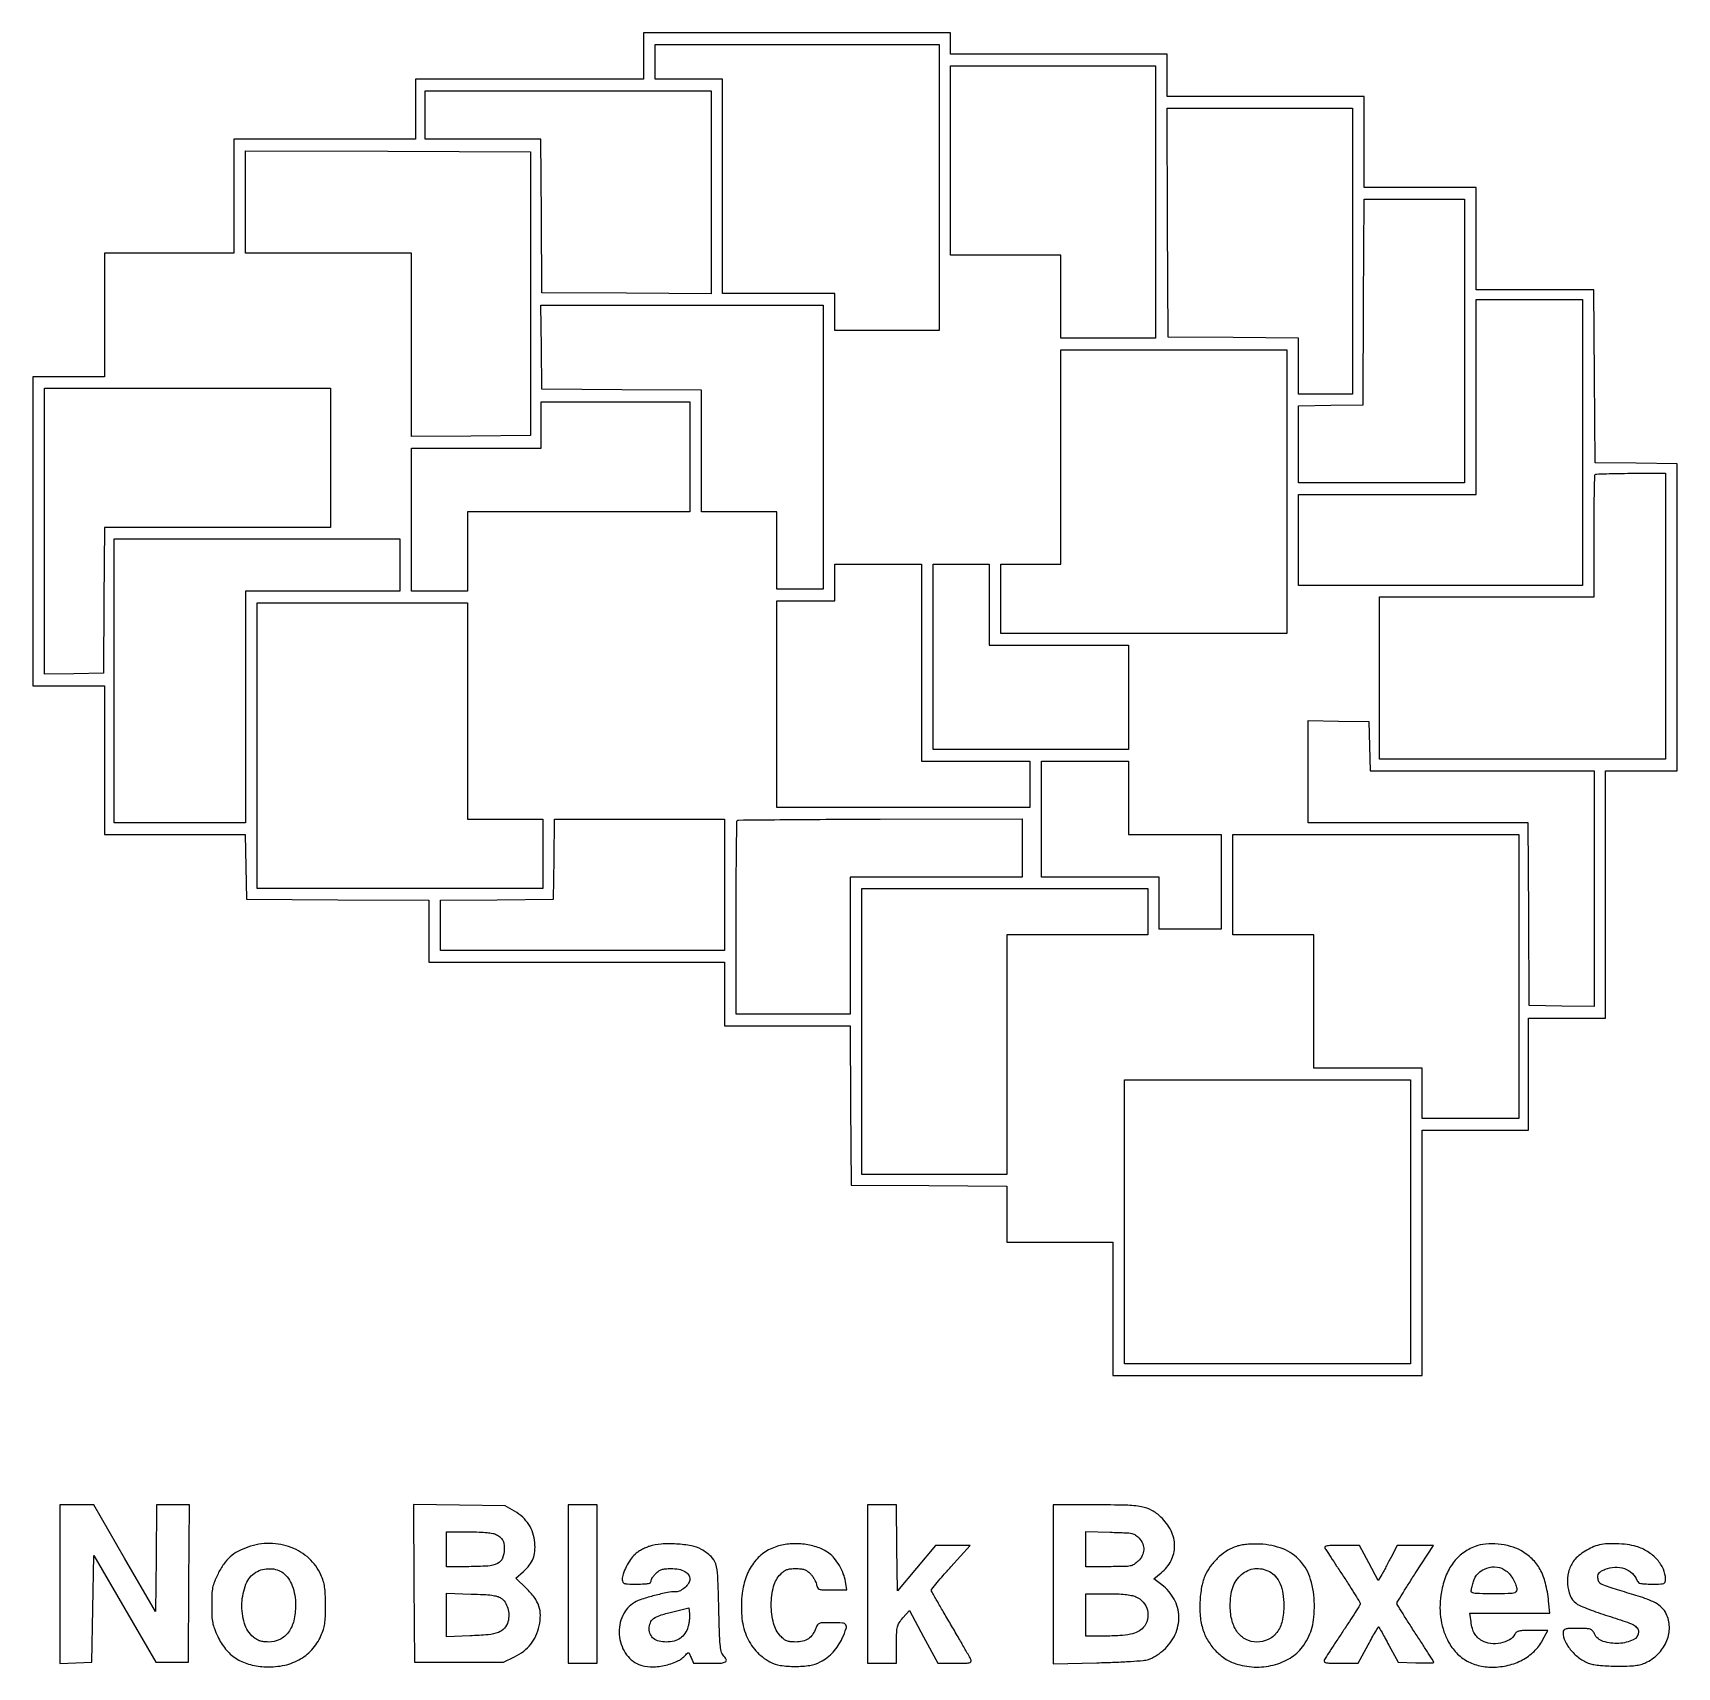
# Model space of a CAD drawing. Header units: millimetres. Extents: x -432 to 419, y -2 to 844.
import ezdxf

# ---------------------------------------------------------------- set-up
doc = ezdxf.new("R2010")
doc.units = ezdxf.units.MM
doc.layers.get('0').update_dxf_attribs({"linetype": 'CONTINUOUS', "lineweight": 25})

msp = doc.modelspace()

# ---------------------------------------------------------------- linework, layer by layer
for points in [[(-116, 832), (-116, 820), (-175, 820), (-234, 820), (-234, 804.5), (-234, 789), (-281, 789), (-328, 789), (-328, 759.5), (-328, 730), (-361.5, 730), (-395, 730), (-395, 698), (-395, 666), (-413.5, 666), (-432, 666), (-432, 586), (-432, 506), (-413.5, 506), (-395, 506), (-395, 467.5), (-395, 429), (-358.524179, 429), (-322.048358, 429), (-321.774179, 412.25), (-321.5, 395.5), (-274.25, 395.240208), (-227, 394.980417), (-227, 378.990208), (-227, 363), (-150.5, 363), (-74, 363), (-74, 346.5), (-74, 330), (-41.511093, 330), (-9.022186, 330), (-8.761093, 288.75), (-8.5, 247.5), (31.75, 247.238656), (72, 246.977311), (72, 232.488656), (72, 218), (99.5, 218), (127, 218), (127, 183.5), (127, 149), (207, 149), (287, 149), (287, 212.5), (287, 276), (314.5, 276), (342, 276), (342, 305), (342, 334), (362, 334), (382, 334), (382, 398), (382, 462), (400.5, 462), (419, 462), (419, 541.480112), (419, 620.960225), (397.75, 621.230112), (376.5, 621.5), (376.239705, 666.25), (375.97941, 711), (345.489705, 711), (315, 711), (315, 737.5), (315, 764), (286, 764), (257, 764), (257, 787.5), (257, 811), (206, 811), (155, 811), (155, 822), (155, 833), (99, 833), (43, 833), (43, 838.5), (43, 844), (-36.5, 844), (-116, 844)], [(37, 764), (37, 690), (10, 690), (-17, 690), (-17, 699.5), (-17, 709), (-46, 709), (-75, 709), (-75, 764.5), (-75, 820), (-92.5, 820), (-110, 820), (-110, 829), (-110, 838), (-36.5, 838), (37, 838)], [(149, 756.5), (149, 686), (124.5, 686), (100, 686), (100, 707.5), (100, 729), (71.5, 729), (43, 729), (43, 778), (43, 827), (96, 827), (149, 827)], [(-81, 761.489489), (-81, 708.978978), (-124.75, 709.239489), (-168.5, 709.5), (-168.761474, 749.25), (-169.022949, 789), (-199.011474, 789), (-229, 789), (-229, 801.5), (-229, 814), (-155, 814), (-81, 814)], [(251, 731), (251, 657), (237, 657), (223, 657), (223, 671.486698), (223, 685.973396), (189.25, 686.236698), (155.5, 686.5), (155.24207, 745.75), (154.98414, 805), (202.99207, 805), (251, 805)], [(-174.5, 709), (-174.5, 635.5), (-205.25, 635.235548), (-236, 634.971096), (-236, 682.485548), (-236, 730), (-279, 730), (-322, 730), (-322, 756.506448), (-322, 783.012896), (-248.25, 782.756448), (-174.5, 782.5)], [(309, 684.5), (309, 611), (266, 611), (223, 611), (223, 630.975821), (223, 650.951642), (239.75, 651.225821), (256.5, 651.5), (256.758763, 704.75), (257.017527, 758), (283.008763, 758), (309, 758)], [(-23, 629.5), (-23, 556), (-35, 556), (-47, 556), (-47, 576), (-47, 596), (-66.5, 596), (-86, 596), (-86, 627.488907), (-86, 658.977814), (-127.25, 659.238907), (-168.5, 659.5), (-168.769502, 681.25), (-169.039005, 703), (-96.019502, 703), (-23, 703)], [(370, 632), (370, 558), (296.5, 558), (223, 558), (223, 581.5), (223, 605), (269, 605), (315, 605), (315, 655.5), (315, 706), (342.5, 706), (370, 706)], [(217, 606.5), (217, 533), (143, 533), (69, 533), (69, 551), (69, 569), (84.5, 569), (100, 569), (100, 624.5), (100, 680), (158.5, 680), (217, 680)], [(-278, 624), (-278, 588), (-336.487975, 588), (-394.97595, 588), (-395.237975, 550.25), (-395.5, 512.5), (-410.75, 512.223954), (-426, 511.947908), (-426, 585.973954), (-426, 660), (-352, 660), (-278, 660)], [(-92, 624.5), (-92, 596), (-149.5, 596), (-207, 596), (-207, 575.5), (-207, 555), (-221.5, 555), (-236, 555), (-236, 592), (-236, 629), (-202.5, 629), (-169, 629), (-169, 641), (-169, 653), (-130.5, 653), (-92, 653)], [(-242, 568.5), (-242, 555), (-282, 555), (-322, 555), (-322, 495), (-322, 435), (-356, 435), (-390, 435), (-390, 508.5), (-390, 582), (-316, 582), (-242, 582)], [(28, 518), (28, 467), (56, 467), (84, 467), (84, 455), (84, 443), (18.5, 443), (-47, 443), (-47, 496.5), (-47, 550), (-32, 550), (-17, 550), (-17, 559.5), (-17, 569), (5.5, 569), (28, 569)], [(63, 548), (63, 527), (99, 527), (135, 527), (135, 500), (135, 473), (84.5, 473), (34, 473), (34, 521), (34, 569), (48.5, 569), (63, 569)], [(-207, 493), (-207, 437), (-187.5, 437), (-168, 437), (-168, 419), (-168, 401), (-242, 401), (-316, 401), (-316, 475), (-316, 549), (-261.5, 549), (-207, 549)], [(259.779877, 474.75), (260.059754, 462), (318.029877, 462), (376, 462), (376, 400.975821), (376, 339.951642), (359.25, 340.225821), (342.5, 340.5), (342.240208, 387.75), (341.980417, 435), (284.990208, 435), (228, 435), (228, 461.525393), (228, 488.050786), (243.75, 487.775393), (259.5, 487.5)], [(135, 448), (135, 429), (159, 429), (183, 429), (183, 404.5), (183, 380), (167, 380), (151, 380), (151, 393.5), (151, 407), (120.5, 407), (90, 407), (90, 437), (90, 467), (112.5, 467), (135, 467)], [(-74, 403), (-74, 369), (-147.5, 369), (-221, 369), (-221, 381.984895), (-221, 394.969791), (-191.75, 395.234895), (-162.5, 395.5), (-162.229712, 416.25), (-161.959423, 437), (-117.979712, 437), (-74, 437)], [(337, 355.5), (337, 282), (312, 282), (287, 282), (287, 295), (287, 308), (259, 308), (231, 308), (231, 342.5), (231, 377), (210, 377), (189, 377), (189, 403), (189, 429), (263, 429), (337, 429)], [(145, 389), (145, 377), (108.5, 377), (72, 377), (72, 315), (72, 253), (34.5, 253), (-3, 253), (-3, 327), (-3, 401), (71, 401), (145, 401)], [(281, 228.5), (281, 155), (207, 155), (133, 155), (133, 228.5), (133, 302), (207, 302), (281, 302)], [(-418, 40.959558), (-418, -0.080885), (-409.75, 0.209558), (-401.5, 0.5), (-401, 28.158852), (-400.5, 55.817704), (-384.446932, 28.158852), (-368.393864, 0.5), (-359.946932, 0.5), (-351.5, 0.5), (-351.238783, 41.25), (-350.977565, 82), (-359.472964, 82), (-367.968363, 82), (-368.234181, 54.412178), (-368.5, 26.824357), (-384.5, 54.388597), (-400.5, 81.952838), (-409.25, 81.976419), (-418, 82)], [(-155, 41), (-155, 0), (-147.5, 0), (-140, 0), (-140, 41), (-140, 82), (-147.5, 82), (-155, 82)]]:
    msp.add_lwpolyline(points, close=True)
for points in [[(413, 542), (413, 468), (339, 468), (265, 468), (265, 510), (265, 552), (320.5, 552), (376, 552), (376, 583.333333, -0.001991), (376.048034, 595.393722, -0.003216), (376.195833, 605.658333, -0.000588), (376.394794, 614.697908, -0.192894), (376.666667, 615.333333, -0.187801), (377.280493, 615.603134, -0.001706), (382.376042, 615.804167, -0.00551), (388.28273, 615.951873, -0.003496), (395.166667, 616), (413, 616)], [(80, 422.025304), (80, 407), (35.5, 407), (-9, 407), (-9, 371.5), (-9, 336), (-38.5, 336), (-68, 336), (-68, 385.833333, -0.001132), (-67.956645, 404.983099, -0.001854), (-67.823041, 421.205084, -0.000196), (-67.644427, 435.683717, -0.195607), (-67.397585, 436.269081, -0.196388), (-66.807523, 436.516858, -0.000091), (-45.411589, 436.720844, -0.001265), (-21.583052, 436.883381, -0.000768), (6.602415, 436.961052), (80, 437.050609)], [(-234.761273, 41.315519), (-234.5, 0.5), (-211.5, 0.50634), (-188.5, 0.512681), (-182.677189, 3.365512, 0.049243), (-177.984181, 6.268546, 0.061422), (-174.325268, 9.85266, 0.06196), (-171.669745, 14.191016, 0.051382), (-169.95079, 19.329288, 0.053757), (-169.325601, 24.850616, 0.083723), (-170.094855, 29.565921, 0.077545), (-172.432075, 34.016651, 0.040059), (-176.580055, 38.761275), (-181.980801, 44.02255), (-178.107249, 47.522072, 0.041228), (-174.953051, 50.883021, 0.073774), (-173.061935, 54.155613, 0.073779), (-172.202447, 57.836133, 0.041238), (-172.20387, 62.444857, 0.05849), (-173.20305, 67.38449, 0.064657), (-175.302699, 71.780755, 0.063382), (-178.497633, 75.563962, 0.052923), (-182.727608, 78.694724), (-187.5, 81.5), (-211.261273, 81.815519), (-235.022545, 82.131038)], [(0, 41), (0, 0), (7.5, 0), (15, 0), (15, 9.83339, -0.005849), (15.074048, 16.163125, -0.053679), (15.431741, 18.885299, -0.089557), (16.326457, 20.907556, -0.029416), (18.314366, 23.500936), (21.628731, 27.335091), (29.019453, 13.667546), (36.410175, 0), (45.312076, 0, 0.004588), (50.42754, 0.046944, 0.044134), (52.589941, 0.278255, 0.174488), (53.4531, 0.795977, 0.269084), (53.587511, 1.632545, 0.037065), (53.047816, 2.777434, 0.000936), (50.213291, 7.768811, 0.002), (46.850248, 13.610715, 0.001362), (42.980523, 20.229452, -0.00177), (39.154622, 26.785514, -0.002814), (35.931778, 32.426341, -0.000626), (33.140382, 37.390994, -0.128437), (33, 37.928481, -0.175927), (33.180983, 38.426932, -0.001388), (35.957846, 41.728065, -0.004831), (39.209504, 45.497454, -0.003059), (43.069264, 49.831574), (53.138528, 61), (44.170508, 61), (35.202488, 61), (25.351244, 49.25), (15.5, 37.5), (15.230868, 59.75), (14.961737, 82), (7.480868, 82), (0, 82)], [(96, 40.882214), (96, -0.235573), (118.75, 0.270865, 0.004135), (128.011495, 0.553674, 0.006128), (136.121871, 0.968075, 0.004935), (142.716281, 1.451484, 0.054052), (145.320779, 1.955198, 0.043058), (147.075366, 2.666409, 0.020031), (149.219325, 3.869101, 0.019673), (151.383181, 5.319876, 0.025938), (153.227079, 6.816547, 0.100383), (159.166061, 14.843208, 0.116514), (161.095583, 24.12641, 0.118283), (158.661296, 33.18511, 0.105692), (152.313268, 40.591573), (148.137991, 43.776163), (151.920965, 46.816244, 0.105457), (157.074874, 53.141454, 0.119411), (158.900915, 60.738832, 0.113745), (157.070244, 68.616432, 0.089265), (151.868386, 75.707468, 0.068536), (147.132756, 79.109567, 0.075915), (141.812942, 80.95897, 0.039499), (133.756783, 81.800485, 0.006281), (117.874273, 82), (96, 82)], [(140.588941, 64.694236, -0.077854), (142.414712, 61.746102, -0.111095), (142.957278, 58.726977, -0.110253), (142.155363, 55.749569, -0.075817), (140.076923, 52.923077, -0.048648), (137.963778, 51.185483, -0.099956), (135.991971, 50.371019, -0.044481), (132.979055, 50.057893, -0.003663), (125.076923, 50), (113, 50), (113, 59.081557), (113, 68.163113), (125.588941, 67.831557, -0.003466), (133.725073, 67.560831, -0.041521), (136.841065, 67.175024, -0.10108), (138.762703, 66.345166, -0.063029)], [(-320.667545, 60.148934, 0.039026), (-325.892644, 57.873345, 0.0602), (-329.929577, 55.057817, 0.059358), (-333.218251, 51.330491, 0.036745), (-336.178909, 46.288148, 0.016414), (-338.053263, 42.142745, 0.048084), (-338.966008, 39.146771, 0.040863), (-339.365509, 35.775437, 0.009396), (-339.465694, 30.043107, 0.009705), (-339.349335, 24.430004, 0.037694), (-338.948889, 20.978059, 0.044617), (-338.069601, 17.920433, 0.017601), (-336.345297, 13.891454, 0.060098), (-332.246081, 7.347815, 0.077945), (-327.004501, 2.604539, 0.075769), (-320.439608, -0.396007, 0.053218), (-312.420616, -1.781806, 0.061339), (-302.743761, -1.222484, 0.079193), (-294.360145, 1.727235, 0.083801), (-287.659818, 6.965963, 0.079062), (-282.889352, 14.212325, 0.027828), (-281.632825, 17.463809, 0.04127), (-280.934962, 20.435817, 0.029857), (-280.608538, 24.116942, 0.00798), (-280.533304, 30, 0.008237), (-280.647245, 35.799305, 0.028529), (-280.996336, 39.535675, 0.038941), (-281.697933, 42.558706, 0.028327), (-282.922656, 45.787675, 0.103335), (-289.064538, 54.298627, 0.094324), (-298.288707, 59.975106, 0.09012), (-309.333414, 62.02846, 0.084396)], [(-192.071521, 66.536985, -0.052987), (-190.084417, 65.226207, -0.096928), (-188.85543, 63.732713, -0.087303), (-188.2043, 61.775264, -0.036758), (-188, 59, -0.099804), (-188.920506, 54.434352, -0.181727), (-191.499407, 51.706996, -0.096386), (-196.594519, 50.342533, -0.017372), (-206.45034, 50), (-218, 50), (-218, 59), (-218, 68), (-206.45034, 68, -0.007305), (-200.961518, 67.919806, -0.018047), (-196.944624, 67.657093, -0.02399), (-194.003282, 67.214448, -0.070092)], [(-113, 60.524685, 0.029149), (-114.932378, 59.768992, 0.020293), (-117.019594, 58.704436, 0.020534), (-118.94508, 57.515184, 0.039329), (-120.364576, 56.383708, 0.055554), (-122.689685, 53.668828, 0.032696), (-124.85906, 49.98197, 0.032702), (-126.463577, 46.198552, 0.081671), (-126.978038, 43.25, 0.114899), (-126.698339, 41.993524, 0.210713), (-125.915942, 41.324268, 0.06783), (-124.181282, 41.049999, 0.00534), (-119.5, 41, 0.007444), (-115.535353, 41.059026, 0.043388), (-113.463235, 41.301515, 0.106873), (-112.392269, 41.774847, 0.239874), (-112, 42.545455, -0.106302), (-111.836745, 43.304656, -0.031702), (-111.278977, 44.357955, -0.030224), (-110.484853, 45.4922, -0.028546), (-109.545455, 46.545455, -0.047386), (-108.044716, 47.785829, -0.072701), (-106.52932, 48.519437, -0.057234), (-104.614943, 48.890311, -0.019257), (-101.767961, 49, -0.042395), (-97.633671, 48.648819, -0.085735), (-94.563281, 47.560871, -0.120104), (-92.685827, 45.809573, -0.146302), (-92, 43.515876, -0.145448), (-92.614582, 41.447853, -0.064063), (-94.483373, 39.254607, -0.063195), (-96.898517, 37.563274, -0.121773), (-99.177017, 37, 0.049034), (-103.581508, 36.567018, 0.014217), (-110.245292, 35.045969, 0.013938), (-116.781042, 33.161514, 0.054393), (-120.619875, 31.459752, 0.157124), (-126.747501, 24.655823, 0.123804), (-128.484245, 14.838423, 0.123144), (-125.371118, 5.327071, 0.154626), (-118.32881, -0.635974, 0.095649), (-112.457836, -1.857042, 0.054789), (-105.230142, -1.167407, 0.0554), (-98.476398, 1.035417, 0.113905), (-94.082504, 4.395148, -0.036672), (-93.216784, 5.29788, -0.30761), (-92.685634, 5.370655, -0.167903), (-92.196021, 4.873158, -0.011671), (-91.380778, 3.054284), (-90.096548, 0), (-81.548274, 0, 0.010339), (-75.634332, 0.122298, 0.130712), (-73.524617, 0.777922, 0.390625), (-73.18595, 2.027105, 0.064108), (-74.75, 4.274045, -0.131096), (-75.728741, 6.175218, -0.030569), (-76.282614, 9.752757, -0.015356), (-76.661852, 15.884314, -0.002168), (-77, 28.533896, 0.00514), (-77.542449, 45.131951, 0.061136), (-78.597321, 51.464265, 0.136448), (-81.000033, 55.31022, 0.058025), (-85.967602, 58.896095, 0.081738), (-91.17144, 60.773337, 0.030741), (-98.884894, 61.716224, 0.031001), (-106.850999, 61.701818, 0.062761)], [(-47, 60.463418, 0.081528), (-53.657009, 57.133941, 0.077284), (-59.041848, 51.799226, 0.071724), (-62.851317, 44.701875, 0.056717), (-64.89135, 36.22226, 0.050759), (-65.143552, 24.4118, 0.076284), (-62.775008, 14.402228, 0.086263), (-57.826104, 6.4509, 0.087161), (-50.5, 0.669542, 0.087503), (-45.141468, -1.104094, 0.036248), (-37.502748, -1.65977, 0.03625), (-29.862893, -1.106324, 0.087385), (-24.5, 0.665588, 0.038955), (-20.857302, 3.007176, 0.043711), (-17.770946, 5.805814, 0.04334), (-15.196995, 9.120547, 0.037158), (-13.080913, 13, 0.017659), (-11.041082, 17.965915, 0.239793), (-11.261431, 19.852692, 0.233303), (-12.923433, 20.816319, 0.016758), (-18.402175, 21, 0.006276), (-23.162178, 20.940252, 0.076167), (-24.955259, 20.619254, 0.168433), (-25.978091, 19.820634, 0.059749), (-26.805023, 18.129465, -0.064967), (-28.406149, 14.939444, -0.094932), (-30.620211, 12.720191, -0.091985), (-33.553401, 11.431996, -0.057655), (-37.287352, 11, -0.022701), (-40.025313, 11.124375, -0.070555), (-41.819395, 11.547604, -0.078739), (-43.31561, 12.423656, -0.033158), (-45.020672, 14.022129, -0.1262), (-48.659181, 20.677841, -0.062932), (-49.850381, 30.272885, -0.0632), (-48.621114, 39.792783, -0.133472), (-44.950435, 46.203411, -0.036852), (-43.282202, 47.642324, -0.072934), (-41.74521, 48.466976, -0.063935), (-39.904889, 48.876849, -0.022865), (-37.213287, 49, -0.022535), (-34.579548, 48.881236, -0.060022), (-32.742392, 48.489612, -0.071169), (-31.23665, 47.720911, -0.042846), (-29.699802, 46.427075, -0.037342), (-28.667493, 45.227875, -0.026759), (-27.693823, 43.750118, -0.027184), (-26.914559, 42.233853, -0.051088), (-26.483983, 40.927075, 0.05983), (-25.87157, 39.171954, 0.195526), (-24.972357, 38.368237, 0.08057), (-23.267514, 38.053765, 0.005404), (-18.292737, 38), (-10.744384, 38), (-11.423853, 42.25, 0.053141), (-12.54268, 46.377327, 0.039523), (-14.597334, 50.631825, 0.040224), (-17.228056, 54.401312, 0.065669), (-20.076281, 57.054317, 0.071973), (-25.737898, 59.966481, 0.051402), (-32.688277, 61.584077, 0.049903), (-40.065177, 61.777591, 0.056954)], [(190.969379, 60.523171, 0.059456), (186.467147, 58.460164, 0.044012), (182.058841, 55.202539, 0.043084), (178.186183, 51.130498, 0.049805), (175.276877, 46.637852, 0.067883), (173.115526, 40.519653, 0.036703), (172.073098, 32.586316, 0.036262), (172.198171, 24.367052, 0.054312), (173.596537, 17.332393, 0.062625), (176.311384, 11.410099, 0.057134), (180.479303, 6.139066, 0.057976), (185.663131, 2.01718, 0.06894), (191.370641, -0.519937, 0.068277), (201.360903, -1.971478, 0.072131), (211.178326, -0.627321, 0.077109), (219.649417, 3.298737, 0.098213), (225.736408, 9.365157, 0.035831), (228.424405, 14.063529, 0.048249), (230.111099, 18.661302, 0.04326), (230.998807, 23.872799, 0.022196), (231.249868, 30.5, 0.070908), (229.332178, 43.353787, 0.111535), (223.888077, 53.044816, 0.116744), (215.01939, 59.169344, 0.082783), (203.138674, 61.66128, 0.01553), (199.63885, 61.698035, 0.018176), (196.323305, 61.509162, 0.019797), (193.36684, 61.114096, 0.03463)], [(236.646977, 59.75, 0.006954), (237.212853, 58.853621, 0.000185), (239.770505, 54.927492, 0.000387), (242.780923, 50.317886, 0.000265), (246.205994, 45.08827, -0.002763), (249.576681, 39.885168, -0.004307), (252.416761, 35.362236, -0.001343), (254.828625, 31.423092, -0.137536), (255, 30.81186, -0.139953), (254.825767, 30.201582, -0.001328), (252.341619, 26.22921, -0.004313), (249.418953, 21.670828, -0.002762), (245.950193, 16.425581, 0.001971), (242.442234, 11.13927, 0.002871), (239.395094, 6.44943, 0.001424), (236.842717, 2.446215, 0.049626), (236.343204, 1.451992, 0.335582), (236.552397, 0.727603, 0.118858), (237.607475, 0.274659, 0.037062), (239.962275, 0.050726, 0.00518), (244.858009, 0), (253.929995, 0), (259.07945, 9.552214, -0.004337), (261.080823, 13.188873, -0.007378), (262.825067, 16.189651, -0.002274), (264.35279, 18.704894, -0.484849), (264.599334, 18.733999, -0.068095), (264.839614, 18.417545, -0.00063), (266.283883, 15.848672, -0.002124), (267.930388, 12.881954, -0.00137), (269.813792, 9.431785), (274.657821, 0.5), (283.828911, 0.212474, 0.006281), (287.345496, 0.146431, 0.010478), (290.305992, 0.190069, 0.004345), (292.772063, 0.299594, 0.398753), (293, 0.539962, 0.140777), (292.872127, 0.98513, 0.000618), (290.209375, 5.225987, 0.002909), (287.141776, 10.03595, 0.001823), (283.5, 15.628753, -0.002673), (279.858663, 21.241715, -0.004177), (276.790625, 26.115933, -0.001264), (274.179814, 30.365629, -0.13796), (274, 31.004914, -0.137277), (274.179068, 31.644836, -0.001251), (276.786698, 35.915213, -0.004146), (279.850416, 40.812866, -0.002653), (283.48663, 46.453649), (292.97326, 61), (283.501025, 61), (274.02879, 61), (271.001481, 55.002935, -0.003679), (269.704899, 52.480725, -0.003215), (268.312402, 49.86139, -0.003233), (267.023333, 47.510267, -0.009599), (266.098282, 45.921215), (264.222392, 42.836562), (259.433997, 51.918281), (254.645602, 61), (245.263784, 61, 0.005528), (240.547214, 60.947851, 0.030496), (238.016239, 60.737076, 0.084056), (236.813562, 60.349467, 0.434781)], [(314.462801, 60.469134, 0.072333), (308.137703, 57.023303, 0.07233), (303.055961, 51.918571, 0.066546), (299.325884, 45.184449, 0.04842), (296.98838, 36.936997, 0.036742), (296.289739, 30.368477, 0.039399), (296.588045, 23.922515, 0.040536), (297.872748, 17.775468, 0.044117), (300.109816, 12.096153, 0.064645), (304.200123, 6.020376, 0.076584), (309.505515, 1.585219, 0.075498), (315.9652, -1.090581, 0.060575), (323.444225, -2, 0.057505), (331.597582, -1.059167, 0.066036), (338.923673, 1.712182, 0.06951), (344.969876, 6.142106, 0.075454), (349.375925, 11.949366), (352.124824, 17), (344.097596, 17, 0.007233), (339.553336, 16.934263, 0.046661), (337.27808, 16.654871, 0.100589), (335.931603, 16.060114, 0.116258), (335.005539, 15.01035, -0.141573), (332.191405, 12.123672, -0.07993), (327.575737, 10.400405, -0.076559), (322.430421, 10.168795, -0.106836), (318.072093, 11.616485, -0.051957), (315.728452, 13.351917, -0.076434), (314.126038, 15.345593, -0.066692), (313.058942, 17.932275, -0.030475), (312.341949, 21.521862), (311.728152, 26), (332.462263, 26), (353.196374, 26), (352.518806, 32.25, 0.034372), (350.860962, 41.534059, 0.064709), (348.078936, 48.608771, 0.075047), (343.92074, 54.036683, 0.064599), (338.142839, 58.322926, 0.06104), (332.751641, 60.522052, 0.043776), (326.340135, 61.674731, 0.044161), (319.907984, 61.688381, 0.067169)], [(377.826373, 61.020956, 0.040066), (374.162632, 59.58609, 0.033449), (370.535503, 57.508177, 0.034611), (367.399146, 55.092543, 0.061217), (365.241142, 52.646973, 0.091089), (362.818638, 47.208505, 0.076198), (362.279673, 40.903528, 0.080766), (363.631211, 35.079054, 0.129488), (366.687825, 31.030917, 0.063653), (368.354492, 30.033265, 0.008227), (372.195252, 28.428418, 0.00949), (376.841456, 26.677649, 0.007792), (381.865433, 24.980357, -0.003502), (392.193798, 21.58949, -0.035559), (396.359734, 19.851142, -0.104173), (398.30154, 18.300068, -0.174026), (399, 16.354073, -0.291009), (396.318015, 12.136243, -0.097719), (388.908385, 10.297641, -0.087568), (380.742145, 11.334435, -0.208673), (376.208891, 15.25, 0.061954), (375.191359, 16.835098, 0.144056), (374.029478, 17.613405, 0.069185), (372.107527, 17.935258, 0.006943), (367.445434, 18, 0.005898), (362.984683, 17.947378, 0.060788), (361.165969, 17.681766, 0.184838), (360.323302, 17.064785, 0.144302), (360, 15.967881, 0.111814), (361.036289, 11.391819, 0.064582), (364.117881, 6.630254, 0.060977), (368.568526, 2.520346, 0.07113), (373.66423, -0.144141, 0.047781), (375.93251, -0.709526, 0.014769), (379.431312, -1.128757, 0.013445), (383.695596, -1.397028, 0.009469), (388.5, -1.478728, 0.006825), (394.567425, -1.384163, 0.028334), (398.215041, -1.070108, 0.044416), (400.912613, -0.434753, 0.042399), (403.5, 0.673954, 0.082645), (409.701471, 5.432508, 0.093598), (413.710426, 11.760189, 0.099431), (414.988879, 18.791148, 0.106581), (413.393538, 25.583108, 0.08815), (411.142814, 28.743053, 0.070971), (407.778199, 31.21865, 0.041635), (402.371329, 33.564844, 0.009886), (393, 36.52976, -0.004422), (388.120299, 38.015156, -0.006255), (383.804688, 39.430217, -0.003766), (380.206453, 40.690466, -0.084634), (379.25, 41.229602, -0.091853), (378.770489, 41.79264, -0.043548), (378.367188, 42.660045, -0.04119), (378.092406, 43.669203, -0.04591), (378, 44.673471, -0.080392), (378.202319, 45.923658, -0.107108), (378.78657, 46.911097, -0.079262), (379.877502, 47.766408, -0.027744), (381.676341, 48.638127, -0.089713), (386.726321, 49.750616, -0.094764), (391.743322, 48.986836, -0.101891), (395.845443, 46.510456, -0.121926), (398.319603, 42.75, 0.153657), (398.984625, 41.864614, 0.099511), (400.162004, 41.334181, 0.047369), (402.201423, 41.067033, 0.008896), (405.968615, 41, 0.005511), (410.495486, 41.049892, 0.081081), (412.05578, 41.340029, 0.229687), (412.761262, 42.062363, 0.080688), (413, 43.532119, 0.106505), (411.88414, 48.71121, 0.076716), (408.645912, 53.680264, 0.070747), (403.755516, 57.78978, 0.067331), (397.832592, 60.457074, 0.041641), (393.187773, 61.424954, 0.023511), (387.446875, 61.857433, 0.023405), (381.867989, 61.753517, 0.057002)], [(-302.509228, 46.828599, -0.075654), (-299.757455, 43.894004, -0.058928), (-297.717918, 40.019263, -0.052558), (-296.462974, 35.33539, -0.03921), (-296.043924, 30, -0.057719), (-296.968253, 22.019573, -0.10157), (-299.743832, 16.016212, -0.123038), (-304.213135, 12.324231, -0.111862), (-310.058133, 11, -0.026212), (-312.543, 11.130359, -0.052291), (-314.46677, 11.539014, -0.05751), (-316.143677, 12.305429, -0.039), (-317.852713, 13.52952, -0.146658), (-322.500718, 20.62311, -0.081854), (-323.803752, 30.95403, -0.083396), (-321.730473, 40.961481, -0.164591), (-316.580035, 47.114322, -0.077075), (-313.160034, 48.535134, -0.065143), (-309.262711, 48.964782, -0.067147), (-305.508348, 48.380469, -0.094789)], [(208.039849, 47.479393, -0.099895), (211.196484, 44.945594, -0.073668), (213.538283, 41.110697, -0.061319), (214.978004, 36.078587, -0.039065), (215.453644, 30, -0.055005), (214.55702, 21.874314, -0.104179), (211.838623, 15.906208, -0.127407), (207.392053, 12.293259, -0.107633), (201.453952, 11, -0.117447), (195.912008, 12.319975, -0.115349), (191.517382, 16.00149, -0.097115), (188.695314, 21.841205, -0.062326), (187.701161, 29.326207, -0.031001), (188.002662, 34.860207, -0.056147), (189.029125, 39.27222, -0.065386), (190.865087, 42.874535, -0.062162), (193.595852, 45.950015, -0.075752), (196.812496, 48.008692, -0.078313), (200.459917, 48.986006, -0.076837), (204.290726, 48.80244, -0.069109)], [(330.385121, 47.911704, -0.05344), (332.52086, 45.82705, -0.043315), (334.340392, 43.190979, -0.045008), (335.59163, 40.445461, -0.084616), (336, 38.04966, -0.20454), (335.515478, 36.914793, -0.14999), (334.278123, 36.292463, -0.03919), (331.520677, 36.043882, -0.002892), (323.932612, 36, -0.003027), (316.691132, 36.043846, -0.034587), (313.846708, 36.275484, -0.140399), (312.659749, 36.818957, -0.296025), (312.385125, 37.75, 0.005916), (312.630222, 38.612249, 0.002387), (312.945191, 39.794616, 0.002362), (313.272198, 41.070787, 0.002994), (313.56166, 42.252948, -0.141136), (315.973893, 46.519609, -0.113316), (320.488383, 49.28835, -0.112314), (325.792787, 49.824755, -0.136745)], [(-189.753824, 33.759456, -0.101797), (-187.613285, 31.628108, -0.074386), (-186.192083, 28.578932, -0.069729), (-185.663602, 25.044532, -0.069761), (-186.127169, 21.501602, -0.114869), (-187.96512, 18.12231, -0.122441), (-191.069387, 15.997413, -0.066203), (-196.351169, 14.792041, -0.014199), (-205.75, 14.19195), (-218, 13.75856), (-218, 24.979704), (-218, 36.200848), (-205.204209, 35.850424, -0.005638), (-198.614001, 35.595553, -0.02115), (-194.492282, 35.214351, -0.033916), (-191.702984, 34.642181, -0.077711)], [(138.843963, 34.445757, -0.121825), (142.667322, 31.698491, -0.117364), (144.834403, 27.449311, -0.117146), (144.856975, 22.672991, -0.121051), (142.720868, 18.461878, -0.102964), (140.025649, 16.390641, -0.059432), (136.142049, 15.054774, -0.039056), (130.543306, 14.297154, -0.012931), (122.25, 14.043551), (113, 14), (113, 25), (113, 36), (123.979764, 36, -0.008657), (129.16762, 35.910168, -0.017391), (133.252924, 35.626166, -0.021908), (136.455018, 35.148789, -0.047237)], [(-92.941401, 18.803648, -0.071269), (-94.527257, 15.374901, -0.096918), (-96.891245, 12.930834, -0.092619), (-100.090242, 11.48646, -0.059921), (-104.134859, 11, -0.057662), (-107.92207, 11.438216, -0.10654), (-110.709192, 12.759455, -0.12693), (-112.398291, 14.920916, -0.103069), (-113, 17.80887, -0.093173), (-112.417024, 20.910155, -0.139939), (-110.761875, 23.088787, -0.082894), (-107.495616, 24.779382, -0.01818), (-101.3903, 26.507642), (-92.5, 28.678544), (-92.167333, 25.589272, -0.03666), (-92.11811, 24.141419, -0.018572), (-92.25749, 22.32167, -0.018343), (-92.541694, 20.444576, -0.025999)]]:
    msp.add_lwpolyline(points, format="xyb", close=True)

doc.saveas('drawing.dxf')
